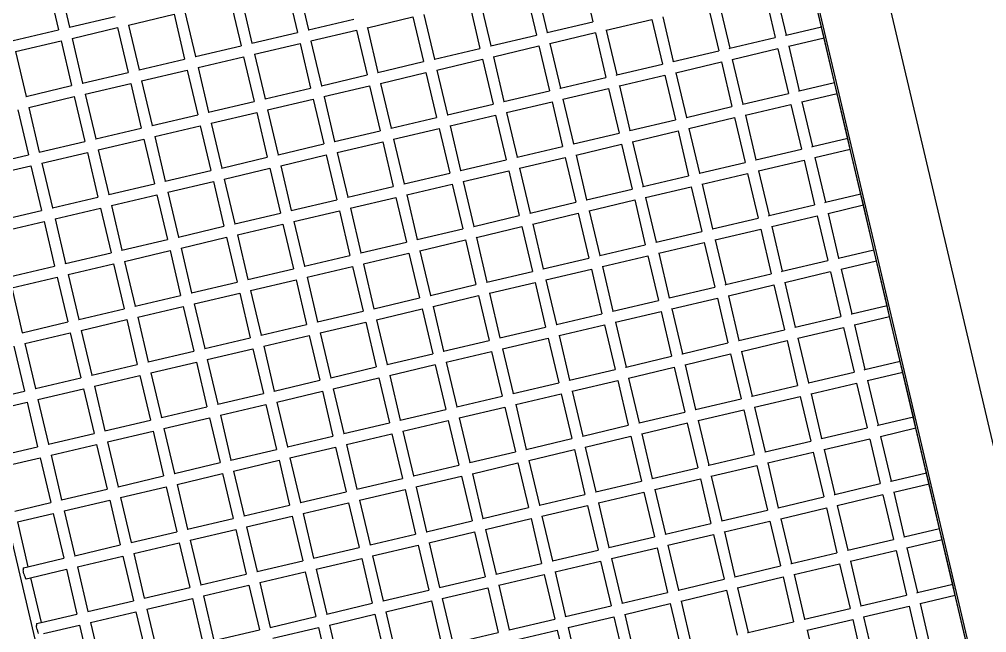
# Model space of a CAD drawing. Header units: inches. Extents: x -1841 to -80, y -100 to 1021.
# Drawn here: x -578.05 to -577.299, y 557.964 to 558.44 of the extents above; entities that cross this region are included whole.
import ezdxf

# ---------------------------------------------------------------- set-up
doc = ezdxf.new("R2010")
doc.units = ezdxf.units.IN
doc.header["$MEASUREMENT"] = 0
doc.layers.add('Edges', color=7, linetype='Continuous')

# ---------------------------------------------------------------- blocks, each defined once
blk = doc.blocks.new('infrared patio heater fr')
at = {"layer": 'Edges'}
for p, q in [((-40, 8.228), (40, 8.228)), ((-40, 6.998), (40, 6.998)), ((38, 6.971), (-38, 6.971)), ((9.513, 6.971), (8.699, 6.971)), ((9.513, 6.329), (9.513, 6.971)), ((9.713, 6.971), (9.513, 6.971)), ((9.714, 6.329), (9.713, 6.971)), ((10.526, 6.971), (9.713, 6.971)), ((10.526, 6.329), (10.526, 6.971)), ((10.726, 6.971), (10.526, 6.971)), ((10.727, 6.329), (10.726, 6.971)), ((11.54, 6.971), (10.726, 6.971)), ((11.54, 6.329), (11.54, 6.971)), ((11.739, 6.971), (11.54, 6.971)), ((11.741, 6.329), (11.739, 6.971)), ((12.553, 6.971), (11.739, 6.971)), ((12.553, 6.329), (12.553, 6.971)), ((12.753, 6.971), (12.553, 6.971)), ((12.754, 6.329), (12.753, 6.971)), ((13.566, 6.971), (12.753, 6.971)), ((13.566, 6.329), (13.566, 6.971)), ((13.766, 6.971), (13.566, 6.971)), ((13.767, 6.329), (13.766, 6.971)), ((14.58, 6.971), (13.766, 6.971)), ((14.58, 6.329), (14.58, 6.971)), ((14.779, 6.971), (14.58, 6.971)), ((14.781, 6.329), (14.779, 6.971)), ((15.593, 6.971), (14.779, 6.971)), ((15.593, 6.329), (15.593, 6.971)), ((15.793, 6.971), (15.593, 6.971)), ((15.794, 6.329), (15.793, 6.971)), ((16.606, 6.971), (15.793, 6.971)), ((16.606, 6.329), (16.606, 6.971)), ((16.806, 6.971), (16.606, 6.971)), ((16.807, 6.329), (16.806, 6.971)), ((17.62, 6.971), (16.806, 6.971)), ((17.62, 6.329), (17.62, 6.971)), ((17.819, 6.971), (17.62, 6.971)), ((17.821, 6.329), (17.819, 6.971)), ((18.633, 6.971), (17.819, 6.971)), ((18.633, 6.329), (18.633, 6.971)), ((18.833, 6.971), (18.633, 6.971)), ((18.834, 6.329), (18.833, 6.971)), ((19.646, 6.971), (18.833, 6.971)), ((19.646, 6.329), (19.646, 6.971)), ((19.846, 6.971), (19.646, 6.971)), ((19.847, 6.329), (19.846, 6.971)), ((20.66, 6.971), (19.846, 6.971)), ((8.701, 6.329), (9.513, 6.329)), ((9.513, 6.318), (9.513, 6.329)), ((9.713, 6.325), (9.714, 6.329)), ((9.714, 6.329), (10.526, 6.329)), ((10.526, 6.318), (10.526, 6.329)), ((10.726, 6.325), (10.727, 6.329)), ((10.727, 6.329), (11.54, 6.329)), ((11.54, 6.318), (11.54, 6.329)), ((11.739, 6.325), (11.741, 6.329)), ((11.741, 6.329), (12.553, 6.329)), ((12.553, 6.318), (12.553, 6.329)), ((12.753, 6.325), (12.754, 6.329)), ((12.754, 6.329), (13.566, 6.329)), ((13.566, 6.318), (13.566, 6.329)), ((13.766, 6.325), (13.767, 6.329)), ((13.767, 6.329), (14.58, 6.329)), ((14.58, 6.318), (14.58, 6.329)), ((14.779, 6.325), (14.781, 6.329)), ((14.781, 6.329), (15.593, 6.329)), ((15.593, 6.318), (15.593, 6.329)), ((15.793, 6.325), (15.794, 6.329)), ((15.794, 6.329), (16.606, 6.329)), ((16.606, 6.318), (16.606, 6.329)), ((16.806, 6.325), (16.807, 6.329)), ((16.807, 6.329), (17.62, 6.329)), ((17.62, 6.318), (17.62, 6.329)), ((17.819, 6.325), (17.821, 6.329)), ((17.821, 6.329), (18.633, 6.329)), ((18.633, 6.318), (18.633, 6.329)), ((18.833, 6.325), (18.834, 6.329)), ((18.834, 6.329), (19.646, 6.329)), ((19.646, 6.318), (19.646, 6.329)), ((19.846, 6.325), (19.847, 6.329)), ((19.847, 6.329), (20.66, 6.329)), ((8.702, 6.131), (9.513, 6.131)), ((9.513, 5.303), (9.513, 6.131)), ((9.714, 5.303), (9.713, 6.131)), ((9.715, 6.131), (10.526, 6.131)), ((10.526, 5.303), (10.526, 6.131)), ((10.727, 5.303), (10.726, 6.131)), ((10.729, 6.131), (11.54, 6.131)), ((11.54, 5.303), (11.54, 6.131)), ((11.741, 5.303), (11.739, 6.131)), ((11.742, 6.131), (12.553, 6.131)), ((12.553, 5.303), (12.553, 6.131)), ((12.754, 5.303), (12.753, 6.131)), ((12.755, 6.131), (13.566, 6.131)), ((13.566, 5.303), (13.566, 6.131)), ((13.767, 5.303), (13.766, 6.131)), ((13.769, 6.131), (14.58, 6.131)), ((14.58, 5.303), (14.58, 6.131)), ((14.781, 5.303), (14.779, 6.131)), ((14.782, 6.131), (15.593, 6.131)), ((15.593, 5.303), (15.593, 6.131)), ((15.794, 5.303), (15.793, 6.131)), ((15.795, 6.131), (16.606, 6.131)), ((16.606, 5.303), (16.606, 6.131)), ((16.807, 5.303), (16.806, 6.131)), ((16.809, 6.131), (17.62, 6.131)), ((17.62, 5.303), (17.62, 6.131)), ((17.821, 5.303), (17.819, 6.131)), ((17.822, 6.131), (18.633, 6.131)), ((18.633, 5.303), (18.633, 6.131)), ((18.834, 5.303), (18.833, 6.131)), ((18.835, 6.131), (19.646, 6.131)), ((19.646, 5.303), (19.646, 6.131)), ((19.847, 5.303), (19.846, 6.131)), ((19.849, 6.131), (20.66, 6.131)), ((8.701, 5.303), (9.513, 5.303)), ((9.513, 5.295), (9.513, 5.303)), ((9.713, 5.299), (9.714, 5.303)), ((9.714, 5.303), (10.526, 5.303)), ((10.526, 5.295), (10.526, 5.303)), ((10.726, 5.299), (10.727, 5.303)), ((10.727, 5.303), (11.54, 5.303)), ((11.54, 5.295), (11.54, 5.303)), ((11.739, 5.299), (11.741, 5.303)), ((11.741, 5.303), (12.553, 5.303)), ((12.553, 5.295), (12.553, 5.303)), ((12.753, 5.299), (12.754, 5.303)), ((12.754, 5.303), (13.566, 5.303)), ((13.566, 5.293), (13.566, 5.303)), ((13.766, 5.299), (13.767, 5.303)), ((13.767, 5.303), (14.58, 5.303)), ((14.58, 5.295), (14.58, 5.303)), ((14.779, 5.299), (14.781, 5.303)), ((14.781, 5.303), (15.593, 5.303)), ((15.593, 5.295), (15.593, 5.303)), ((15.793, 5.299), (15.794, 5.303)), ((15.794, 5.303), (16.606, 5.303)), ((16.606, 5.295), (16.606, 5.303)), ((16.806, 5.299), (16.807, 5.303)), ((16.807, 5.303), (17.62, 5.303)), ((17.62, 5.295), (17.62, 5.303)), ((17.819, 5.299), (17.821, 5.303)), ((17.821, 5.303), (18.633, 5.303)), ((18.633, 5.295), (18.633, 5.303)), ((18.833, 5.299), (18.834, 5.303)), ((18.834, 5.303), (19.646, 5.303)), ((19.646, 5.295), (19.646, 5.303)), ((19.846, 5.299), (19.847, 5.303)), ((19.847, 5.303), (20.66, 5.303)), ((8.699, 5.105), (9.513, 5.105)), ((9.513, 4.277), (9.513, 5.105)), ((9.713, 5.105), (10.526, 5.105)), ((9.714, 4.277), (9.713, 5.105)), ((10.526, 4.277), (10.526, 5.105)), ((10.726, 5.105), (11.54, 5.105)), ((10.727, 4.277), (10.726, 5.105)), ((11.54, 4.277), (11.54, 5.105)), ((11.739, 5.105), (12.553, 5.105)), ((11.741, 4.277), (11.739, 5.105)), ((12.553, 4.277), (12.553, 5.105)), ((12.753, 5.105), (13.566, 5.105)), ((12.754, 4.277), (12.753, 5.105)), ((13.566, 4.277), (13.566, 5.105)), ((13.766, 5.105), (14.58, 5.105)), ((13.767, 4.277), (13.766, 5.105)), ((14.58, 4.277), (14.58, 5.105)), ((14.779, 5.105), (15.593, 5.105)), ((14.781, 4.277), (14.779, 5.105)), ((15.593, 4.277), (15.593, 5.105)), ((15.793, 5.105), (16.606, 5.105)), ((15.794, 4.277), (15.793, 5.105)), ((16.606, 4.277), (16.606, 5.105)), ((16.806, 5.105), (17.62, 5.105)), ((16.807, 4.277), (16.806, 5.105)), ((17.62, 4.277), (17.62, 5.105)), ((17.819, 5.105), (18.633, 5.105)), ((17.821, 4.277), (17.819, 5.105)), ((18.633, 4.277), (18.633, 5.105)), ((18.833, 5.105), (19.646, 5.105)), ((18.834, 4.277), (18.833, 5.105)), ((19.646, 4.277), (19.646, 5.105)), ((19.846, 5.105), (20.66, 5.105)), ((19.847, 4.277), (19.846, 5.105)), ((8.701, 4.277), (9.513, 4.277)), ((9.513, 4.269), (9.513, 4.277)), ((9.713, 4.273), (9.714, 4.277)), ((9.714, 4.277), (10.526, 4.277)), ((10.527, 4.271), (10.526, 4.277)), ((10.726, 4.273), (10.727, 4.277)), ((10.727, 4.277), (11.54, 4.277)), ((11.54, 4.269), (11.54, 4.277)), ((11.739, 4.273), (11.741, 4.277)), ((11.741, 4.277), (12.553, 4.277)), ((12.553, 4.269), (12.553, 4.277)), ((12.753, 4.273), (12.754, 4.277)), ((12.754, 4.277), (13.566, 4.277)), ((13.566, 4.269), (13.566, 4.277)), ((13.766, 4.273), (13.767, 4.277)), ((13.767, 4.277), (14.58, 4.277)), ((14.58, 4.269), (14.58, 4.277)), ((14.779, 4.273), (14.781, 4.277)), ((14.781, 4.277), (15.593, 4.277)), ((15.593, 4.269), (15.593, 4.277)), ((15.793, 4.273), (15.794, 4.277)), ((15.794, 4.277), (16.606, 4.277)), ((16.606, 4.269), (16.606, 4.277)), ((16.806, 4.273), (16.807, 4.277)), ((16.807, 4.277), (17.62, 4.277)), ((17.62, 4.271), (17.62, 4.277)), ((17.62, 4.267), (17.62, 4.271)), ((17.819, 4.273), (17.821, 4.277)), ((17.821, 4.277), (18.633, 4.277)), ((18.633, 4.269), (18.633, 4.277)), ((18.833, 4.273), (18.834, 4.277)), ((18.834, 4.277), (19.646, 4.277)), ((19.646, 4.269), (19.646, 4.277)), ((19.846, 4.273), (19.847, 4.277)), ((19.847, 4.277), (20.66, 4.277)), ((8.699, 4.079), (9.513, 4.079)), ((8.7, 3.251), (8.699, 4.079)), ((9.513, 3.251), (9.513, 4.079)), ((9.713, 4.079), (10.526, 4.079)), ((9.714, 3.251), (9.713, 4.079)), ((10.526, 3.251), (10.526, 4.079)), ((10.726, 4.079), (11.54, 4.079)), ((10.727, 3.251), (10.726, 4.079)), ((11.54, 3.251), (11.54, 4.079)), ((11.739, 4.079), (12.553, 4.079)), ((11.74, 3.251), (11.739, 4.079)), ((12.553, 3.251), (12.553, 4.079)), ((12.753, 4.079), (13.566, 4.079)), ((12.754, 3.251), (12.753, 4.079)), ((13.566, 3.251), (13.566, 4.079)), ((13.766, 4.079), (14.58, 4.079)), ((13.767, 3.251), (13.766, 4.079)), ((14.58, 3.251), (14.58, 4.079)), ((14.779, 4.079), (15.593, 4.079)), ((14.78, 3.251), (14.779, 4.079)), ((15.593, 3.251), (15.593, 4.079)), ((15.793, 4.079), (16.606, 4.079)), ((15.794, 3.251), (15.793, 4.079)), ((16.606, 3.251), (16.606, 4.079)), ((16.806, 4.079), (17.62, 4.079)), ((16.807, 3.251), (16.806, 4.079)), ((17.62, 3.251), (17.62, 4.079)), ((17.819, 4.079), (18.633, 4.079)), ((17.82, 3.251), (17.819, 4.079)), ((18.633, 3.251), (18.633, 4.079)), ((18.833, 4.079), (19.646, 4.079)), ((18.834, 3.251), (18.833, 4.079)), ((19.646, 3.251), (19.646, 4.079)), ((8.699, 3.245), (8.7, 3.251)), ((8.7, 3.251), (9.513, 3.251)), ((9.513, 3.242), (9.513, 3.251)), ((9.713, 3.245), (9.714, 3.251)), ((9.714, 3.251), (10.526, 3.251)), ((10.527, 3.245), (10.526, 3.251)), ((10.526, 3.242), (10.527, 3.245)), ((10.726, 3.245), (10.727, 3.251)), ((10.727, 3.251), (11.54, 3.251)), ((11.54, 3.242), (11.54, 3.251)), ((11.739, 3.245), (11.74, 3.251)), ((11.74, 3.251), (12.553, 3.251)), ((12.553, 3.242), (12.553, 3.251)), ((12.753, 3.245), (12.754, 3.251)), ((12.754, 3.251), (13.566, 3.251)), ((13.566, 3.242), (13.566, 3.251)), ((13.766, 3.245), (13.767, 3.251)), ((13.767, 3.251), (14.58, 3.251)), ((14.58, 3.242), (14.58, 3.251)), ((14.779, 3.245), (14.78, 3.251)), ((14.78, 3.251), (15.593, 3.251)), ((15.593, 3.242), (15.593, 3.251)), ((15.793, 3.245), (15.794, 3.251)), ((15.794, 3.251), (16.606, 3.251)), ((16.606, 3.242), (16.606, 3.251)), ((16.806, 3.245), (16.807, 3.251)), ((16.807, 3.251), (17.62, 3.251)), ((17.62, 3.242), (17.62, 3.251)), ((17.819, 3.245), (17.82, 3.251)), ((17.82, 3.251), (18.633, 3.251)), ((18.633, 3.242), (18.633, 3.251)), ((18.833, 3.245), (18.834, 3.251)), ((18.834, 3.251), (19.646, 3.251)), ((19.646, 3.242), (19.646, 3.251)), ((7.686, 3.053), (8.5, 3.053)), ((8.5, 2.225), (8.5, 3.053)), ((8.7, 2.225), (8.698, 3.055)), ((8.7, 3.053), (9.513, 3.053)), ((9.513, 2.225), (9.513, 3.053)), ((9.714, 2.225), (9.711, 3.055)), ((9.713, 3.053), (10.526, 3.053)), ((10.526, 2.225), (10.526, 3.053)), ((10.726, 3.053), (11.54, 3.053)), ((10.727, 2.225), (10.726, 3.053)), ((11.54, 2.225), (11.54, 3.053)), ((11.739, 3.053), (12.553, 3.053)), ((11.74, 2.225), (11.739, 3.053)), ((12.553, 2.225), (12.553, 3.053)), ((12.753, 3.053), (13.566, 3.053)), ((12.754, 2.225), (12.753, 3.053)), ((13.566, 2.225), (13.566, 3.053)), ((13.766, 3.053), (14.58, 3.053)), ((13.767, 2.225), (13.766, 3.053)), ((14.58, 2.225), (14.58, 3.053)), ((14.78, 2.225), (14.778, 3.055)), ((14.78, 3.053), (15.593, 3.053)), ((15.593, 2.225), (15.593, 3.053)), ((15.794, 2.225), (15.791, 3.055)), ((15.793, 3.053), (16.606, 3.053)), ((16.606, 2.225), (16.606, 3.053)), ((16.806, 3.053), (17.62, 3.053)), ((16.807, 2.225), (16.806, 3.053)), ((17.62, 2.225), (17.62, 3.053)), ((17.819, 3.053), (18.633, 3.053)), ((17.82, 2.225), (17.819, 3.053)), ((18.633, 2.225), (18.633, 3.053)), ((18.833, 3.053), (19.646, 3.053)), ((18.834, 2.225), (18.833, 3.053)), ((7.687, 2.225), (8.5, 2.225)), ((8.5, 2.218), (8.5, 2.225)), ((8.699, 2.221), (8.7, 2.225)), ((8.7, 2.225), (9.513, 2.225)), ((9.513, 2.218), (9.513, 2.225)), ((9.713, 2.221), (9.714, 2.225)), ((9.714, 2.225), (10.526, 2.225)), ((10.526, 2.218), (10.526, 2.225)), ((10.726, 2.221), (10.727, 2.225)), ((10.727, 2.225), (11.54, 2.225)), ((11.54, 2.218), (11.54, 2.225)), ((11.739, 2.221), (11.74, 2.225)), ((11.74, 2.225), (12.553, 2.225)), ((12.553, 2.218), (12.553, 2.225)), ((12.753, 2.221), (12.754, 2.225)), ((12.754, 2.225), (13.566, 2.225)), ((13.566, 2.218), (13.566, 2.225)), ((13.766, 2.221), (13.767, 2.225)), ((13.767, 2.225), (14.58, 2.225)), ((14.58, 2.218), (14.58, 2.225)), ((14.779, 2.221), (14.78, 2.225)), ((14.78, 2.225), (15.593, 2.225)), ((15.593, 2.218), (15.593, 2.225)), ((15.793, 2.221), (15.794, 2.225)), ((15.794, 2.225), (16.606, 2.225)), ((16.606, 2.218), (16.606, 2.225)), ((16.806, 2.221), (16.807, 2.225)), ((16.807, 2.225), (17.62, 2.225)), ((17.62, 2.218), (17.62, 2.225)), ((17.819, 2.221), (17.82, 2.225)), ((17.82, 2.225), (18.633, 2.225)), ((18.633, 2.218), (18.633, 2.225)), ((18.833, 2.221), (18.834, 2.225)), ((18.834, 2.225), (19.646, 2.225)), ((7.686, 2.027), (8.5, 2.027)), ((8.5, 1.199), (8.5, 2.027)), ((8.699, 2.027), (9.513, 2.027)), ((8.7, 1.199), (8.699, 2.027)), ((9.513, 1.199), (9.513, 2.027)), ((9.713, 2.027), (10.526, 2.027)), ((9.714, 1.199), (9.713, 2.027)), ((10.526, 1.199), (10.526, 2.027)), ((10.726, 2.027), (11.54, 2.027)), ((10.727, 1.199), (10.726, 2.027)), ((11.54, 1.199), (11.54, 2.027)), ((11.739, 2.027), (12.553, 2.027)), ((11.74, 1.199), (11.739, 2.027)), ((12.553, 1.199), (12.553, 2.027)), ((12.753, 2.027), (13.566, 2.027)), ((12.754, 1.199), (12.753, 2.027)), ((13.566, 1.199), (13.566, 2.027)), ((13.766, 2.027), (14.58, 2.027)), ((13.767, 1.199), (13.766, 2.027)), ((14.58, 1.199), (14.58, 2.027)), ((14.779, 2.027), (15.593, 2.027)), ((14.78, 1.199), (14.779, 2.027)), ((15.593, 1.199), (15.593, 2.027)), ((15.793, 2.027), (16.606, 2.027)), ((15.794, 1.199), (15.793, 2.027)), ((16.606, 1.199), (16.606, 2.027)), ((16.806, 2.027), (17.62, 2.027)), ((16.807, 1.199), (16.806, 2.027)), ((17.62, 1.199), (17.62, 2.027)), ((17.819, 2.027), (18.633, 2.027)), ((17.82, 1.199), (17.819, 2.027)), ((18.633, 1.199), (18.633, 2.027)), ((18.833, 2.027), (19.646, 2.027)), ((18.834, 1.199), (18.833, 2.027)), ((7.687, 1.199), (8.5, 1.199)), ((8.5, 1.193), (8.5, 1.199)), ((8.699, 1.196), (8.7, 1.199)), ((8.7, 1.199), (9.513, 1.199)), ((9.513, 1.193), (9.513, 1.199)), ((9.713, 1.196), (9.714, 1.199)), ((9.714, 1.199), (10.526, 1.199)), ((10.526, 1.193), (10.526, 1.199)), ((10.726, 1.196), (10.727, 1.199)), ((10.727, 1.199), (11.54, 1.199)), ((11.54, 1.193), (11.54, 1.199)), ((11.739, 1.196), (11.74, 1.199)), ((11.74, 1.199), (12.553, 1.199)), ((12.553, 1.193), (12.553, 1.199)), ((12.753, 1.196), (12.754, 1.199)), ((12.754, 1.199), (13.566, 1.199)), ((13.566, 1.193), (13.566, 1.199)), ((13.766, 1.196), (13.767, 1.199)), ((13.767, 1.199), (14.58, 1.199)), ((14.58, 1.193), (14.58, 1.199)), ((14.779, 1.196), (14.78, 1.199)), ((14.78, 1.199), (15.593, 1.199)), ((15.593, 1.193), (15.593, 1.199)), ((15.793, 1.196), (15.794, 1.199)), ((15.794, 1.199), (16.606, 1.199)), ((16.606, 1.193), (16.606, 1.199)), ((16.806, 1.196), (16.807, 1.199)), ((16.807, 1.199), (17.62, 1.199)), ((17.62, 1.193), (17.62, 1.199)), ((17.819, 1.196), (17.82, 1.199)), ((17.82, 1.199), (18.633, 1.199)), ((18.633, 1.193), (18.633, 1.199)), ((18.833, 1.196), (18.834, 1.199)), ((18.834, 1.199), (19.646, 1.199)), ((7.686, 1.001), (8.5, 1.001)), ((8.5, 0.173), (8.5, 1.001)), ((8.699, 1.001), (9.513, 1.001)), ((8.7, 0.173), (8.699, 1.001)), ((9.513, 0.173), (9.513, 1.001)), ((9.713, 1.001), (10.526, 1.001)), ((9.714, 0.173), (9.713, 1.001)), ((10.526, 0.173), (10.526, 1.001)), ((10.726, 1.001), (11.54, 1.001)), ((10.727, 0.173), (10.726, 1.001)), ((11.54, 0.173), (11.54, 1.001)), ((11.739, 1.001), (12.553, 1.001)), ((11.74, 0.173), (11.739, 1.001)), ((12.553, 0.173), (12.553, 1.001)), ((12.753, 1.001), (13.566, 1.001)), ((12.754, 0.173), (12.753, 1.001)), ((13.566, 0.173), (13.566, 1.001)), ((13.766, 1.001), (14.58, 1.001)), ((13.767, 0.173), (13.766, 1.001)), ((14.58, 0.173), (14.58, 1.001)), ((14.779, 1.001), (15.593, 1.001)), ((14.78, 0.173), (14.779, 1.001)), ((15.593, 0.173), (15.593, 1.001)), ((15.793, 1.001), (16.606, 1.001)), ((15.794, 0.173), (15.793, 1.001)), ((16.606, 0.173), (16.606, 1.001)), ((16.806, 1.001), (17.62, 1.001)), ((16.807, 0.173), (16.806, 1.001)), ((17.62, 0.173), (17.62, 1.001)), ((17.819, 1.001), (18.633, 1.001)), ((17.82, 0.173), (17.819, 1.001)), ((18.633, 0.173), (18.633, 1.001)), ((18.833, 1.001), (19.646, 1.001)), ((18.834, 0.173), (18.833, 1.001)), ((7.687, 0.173), (8.5, 0.173)), ((8.5, 0.167), (8.5, 0.173)), ((8.699, 0.17), (8.7, 0.173)), ((8.7, 0.173), (9.513, 0.173)), ((9.513, 0.167), (9.513, 0.173)), ((9.713, 0.17), (9.714, 0.173)), ((9.714, 0.173), (10.526, 0.173)), ((10.526, 0.167), (10.526, 0.173)), ((10.726, 0.17), (10.727, 0.173)), ((10.727, 0.173), (11.54, 0.173)), ((11.54, 0.167), (11.54, 0.173)), ((11.739, 0.17), (11.74, 0.173)), ((11.74, 0.173), (12.553, 0.173)), ((12.553, 0.167), (12.553, 0.173)), ((12.753, 0.17), (12.754, 0.173)), ((12.754, 0.173), (13.566, 0.173)), ((13.566, 0.167), (13.566, 0.173)), ((13.766, 0.17), (13.767, 0.173)), ((13.767, 0.173), (14.58, 0.173)), ((14.58, 0.167), (14.58, 0.173)), ((14.779, 0.17), (14.78, 0.173)), ((14.78, 0.173), (15.593, 0.173)), ((15.593, 0.167), (15.593, 0.173)), ((15.793, 0.17), (15.794, 0.173)), ((15.794, 0.173), (16.606, 0.173)), ((16.606, 0.167), (16.606, 0.173)), ((16.806, 0.17), (16.807, 0.173)), ((16.807, 0.173), (17.62, 0.173)), ((17.62, 0.167), (17.62, 0.173)), ((17.819, 0.17), (17.82, 0.173)), ((17.82, 0.173), (18.633, 0.173)), ((18.633, 0.167), (18.633, 0.173)), ((18.833, 0.17), (18.834, 0.173)), ((18.834, 0.173), (19.646, 0.173)), ((7.686, -0.026), (8.5, -0.025)), ((7.688, -0.853), (7.686, -0.026)), ((8.5, -0.853), (8.5, -0.025)), ((8.699, -0.026), (9.513, -0.025)), ((8.701, -0.853), (8.699, -0.026)), ((9.513, -0.853), (9.513, -0.025)), ((9.713, -0.026), (10.526, -0.025)), ((9.714, -0.853), (9.713, -0.026)), ((10.526, -0.853), (10.526, -0.025)), ((10.726, -0.026), (11.54, -0.025)), ((10.728, -0.853), (10.726, -0.026)), ((11.54, -0.853), (11.54, -0.025)), ((11.739, -0.026), (12.553, -0.025)), ((11.741, -0.853), (11.739, -0.026)), ((12.553, -0.853), (12.553, -0.025)), ((12.753, -0.026), (13.566, -0.025)), ((12.754, -0.853), (12.753, -0.026)), ((13.566, -0.853), (13.566, -0.025)), ((13.766, -0.026), (14.58, -0.025)), ((13.768, -0.853), (13.766, -0.026)), ((14.58, -0.853), (14.58, -0.025)), ((14.779, -0.026), (15.593, -0.025)), ((14.781, -0.853), (14.779, -0.026)), ((15.593, -0.853), (15.593, -0.025)), ((15.793, -0.026), (16.606, -0.025)), ((15.794, -0.853), (15.793, -0.026)), ((16.606, -0.853), (16.606, -0.025)), ((16.806, -0.026), (17.62, -0.025)), ((16.808, -0.853), (16.806, -0.026)), ((17.62, -0.853), (17.62, -0.025)), ((17.819, -0.026), (18.633, -0.025)), ((17.821, -0.853), (17.819, -0.026)), ((18.633, -0.853), (18.633, -0.025)), ((18.833, -0.026), (19.646, -0.025)), ((18.834, -0.853), (18.833, -0.026)), ((7.686, -0.855), (7.688, -0.853)), ((7.688, -0.853), (8.5, -0.853)), ((8.5, -0.859), (8.5, -0.853)), ((8.699, -0.855), (8.701, -0.853)), ((8.701, -0.853), (9.513, -0.853)), ((9.513, -0.859), (9.513, -0.853)), ((9.713, -0.855), (9.714, -0.853)), ((9.714, -0.853), (10.526, -0.853)), ((10.526, -0.859), (10.526, -0.853)), ((10.726, -0.855), (10.728, -0.853)), ((10.728, -0.853), (11.54, -0.853)), ((11.54, -0.859), (11.54, -0.853)), ((11.739, -0.855), (11.741, -0.853)), ((11.741, -0.853), (12.553, -0.853)), ((12.553, -0.859), (12.553, -0.853)), ((12.753, -0.855), (12.754, -0.853)), ((12.754, -0.853), (13.566, -0.853)), ((13.566, -0.859), (13.566, -0.853)), ((13.766, -0.855), (13.768, -0.853)), ((13.768, -0.853), (14.58, -0.853)), ((14.58, -0.859), (14.58, -0.853)), ((14.779, -0.855), (14.781, -0.853)), ((14.781, -0.853), (15.593, -0.853)), ((15.593, -0.859), (15.593, -0.853)), ((15.793, -0.855), (15.794, -0.853)), ((15.794, -0.853), (16.606, -0.853)), ((16.606, -0.859), (16.606, -0.853)), ((16.806, -0.855), (16.808, -0.853)), ((16.808, -0.853), (17.62, -0.853)), ((17.62, -0.859), (17.62, -0.853)), ((17.819, -0.855), (17.821, -0.853)), ((17.821, -0.853), (18.633, -0.853)), ((18.633, -0.859), (18.633, -0.853)), ((7.486, -1.879), (7.486, -1.051)), ((7.686, -1.052), (8.5, -1.051)), ((7.686, -1.881), (7.686, -1.052)), ((8.5, -1.879), (8.5, -1.051)), ((8.699, -1.052), (9.513, -1.051)), ((8.699, -1.881), (8.699, -1.052)), ((9.513, -1.879), (9.513, -1.051)), ((9.713, -1.052), (10.526, -1.051)), ((9.713, -1.881), (9.713, -1.052)), ((10.526, -1.879), (10.526, -1.051)), ((10.726, -1.052), (11.54, -1.051)), ((10.726, -1.881), (10.726, -1.052)), ((11.54, -1.879), (11.54, -1.051)), ((11.739, -1.052), (12.553, -1.051)), ((11.739, -1.881), (11.739, -1.052)), ((12.553, -1.879), (12.553, -1.051)), ((12.753, -1.881), (12.75, -1.051)), ((12.753, -1.052), (13.566, -1.051)), ((13.566, -1.879), (13.566, -1.051)), ((13.766, -1.881), (13.764, -1.051)), ((13.766, -1.052), (14.58, -1.051)), ((14.58, -1.879), (14.58, -1.051)), ((14.779, -1.052), (15.593, -1.051)), ((14.779, -1.881), (14.779, -1.052)), ((15.593, -1.879), (15.593, -1.051)), ((15.793, -1.052), (16.606, -1.051)), ((15.793, -1.881), (15.793, -1.052)), ((16.606, -1.879), (16.606, -1.051)), ((16.806, -1.052), (17.62, -1.051)), ((16.806, -1.881), (16.806, -1.052)), ((17.62, -1.879), (17.62, -1.051)), ((17.819, -1.052), (18.633, -1.051)), ((17.819, -1.881), (17.819, -1.052)), ((18.633, -1.879), (18.633, -1.051)), ((6.675, -1.879), (7.486, -1.879)), ((7.486, -1.884), (7.486, -1.879)), ((7.689, -1.879), (8.5, -1.879)), ((8.5, -1.884), (8.5, -1.879)), ((8.702, -1.879), (9.513, -1.879)), ((9.513, -1.884), (9.513, -1.879)), ((9.715, -1.879), (10.526, -1.879)), ((10.526, -1.884), (10.526, -1.879)), ((10.729, -1.879), (11.54, -1.879)), ((11.54, -1.884), (11.54, -1.879)), ((11.742, -1.879), (12.553, -1.879)), ((12.553, -1.884), (12.553, -1.879)), ((12.755, -1.879), (13.566, -1.879)), ((13.566, -1.884), (13.566, -1.879)), ((13.769, -1.879), (14.58, -1.879)), ((14.58, -1.884), (14.58, -1.879)), ((14.782, -1.879), (15.593, -1.879)), ((15.593, -1.884), (15.593, -1.879)), ((15.795, -1.879), (16.606, -1.879)), ((16.606, -1.884), (16.606, -1.879)), ((16.809, -1.879), (17.62, -1.879)), ((17.62, -1.884), (17.62, -1.879)), ((17.822, -1.879), (18.633, -1.879)), ((6.673, -2.077), (7.486, -2.077)), ((7.486, -2.905), (7.486, -2.077)), ((7.686, -2.905), (7.686, -2.077)), ((7.686, -2.077), (8.5, -2.077)), ((8.5, -2.905), (8.5, -2.077)), ((8.699, -2.905), (8.699, -2.077)), ((8.699, -2.077), (9.513, -2.077)), ((9.513, -2.905), (9.513, -2.077)), ((9.713, -2.905), (9.713, -2.077)), ((9.713, -2.077), (10.526, -2.077)), ((10.526, -2.905), (10.526, -2.077)), ((10.726, -2.905), (10.726, -2.077)), ((10.726, -2.077), (11.54, -2.077)), ((11.54, -2.905), (11.54, -2.077)), ((11.739, -2.905), (11.739, -2.077)), ((11.739, -2.077), (12.553, -2.077)), ((12.553, -2.905), (12.553, -2.077)), ((12.753, -2.905), (12.753, -2.077)), ((12.753, -2.077), (13.566, -2.077)), ((13.566, -2.905), (13.566, -2.077)), ((13.766, -2.905), (13.766, -2.077)), ((13.766, -2.077), (14.58, -2.077)), ((14.58, -2.905), (14.58, -2.077)), ((14.779, -2.905), (14.779, -2.077)), ((14.779, -2.077), (15.593, -2.077)), ((15.593, -2.905), (15.593, -2.077)), ((15.793, -2.905), (15.793, -2.077)), ((15.793, -2.077), (16.606, -2.077)), ((16.606, -2.905), (16.606, -2.077)), ((16.806, -2.905), (16.806, -2.077)), ((16.806, -2.077), (17.62, -2.077)), ((17.62, -2.905), (17.62, -2.077)), ((17.819, -2.905), (17.819, -2.077)), ((17.819, -2.077), (18.633, -2.077)), ((6.673, -2.905), (7.486, -2.905)), ((7.486, -2.909), (7.486, -2.905)), ((7.686, -2.905), (8.5, -2.905)), ((8.5, -2.909), (8.5, -2.905)), ((8.699, -2.905), (9.513, -2.905)), ((9.513, -2.909), (9.513, -2.905)), ((9.713, -2.905), (10.526, -2.905)), ((10.526, -2.909), (10.526, -2.905)), ((10.726, -2.905), (11.54, -2.905)), ((11.54, -2.909), (11.54, -2.905)), ((11.739, -2.905), (12.553, -2.905)), ((12.553, -2.909), (12.553, -2.905)), ((12.753, -2.905), (13.566, -2.905)), ((13.566, -2.909), (13.566, -2.905)), ((13.766, -2.905), (14.58, -2.905)), ((14.58, -2.909), (14.58, -2.905)), ((14.779, -2.905), (15.593, -2.905)), ((15.593, -2.909), (15.593, -2.905)), ((15.793, -2.905), (16.606, -2.905)), ((16.606, -2.909), (16.606, -2.905)), ((16.806, -2.905), (17.62, -2.905)), ((17.62, -2.909), (17.62, -2.905)), ((17.819, -2.905), (18.633, -2.905)), ((6.673, -3.103), (7.486, -3.103)), ((7.486, -3.931), (7.486, -3.103)), ((7.686, -3.931), (7.686, -3.103)), ((7.686, -3.103), (8.5, -3.103)), ((8.5, -3.931), (8.5, -3.103)), ((8.699, -3.931), (8.699, -3.103)), ((8.699, -3.103), (9.513, -3.103)), ((9.513, -3.931), (9.513, -3.103)), ((9.713, -3.931), (9.713, -3.103)), ((9.713, -3.103), (10.526, -3.103)), ((10.526, -3.931), (10.526, -3.103)), ((10.726, -3.931), (10.726, -3.103)), ((10.726, -3.103), (11.54, -3.103)), ((11.54, -3.931), (11.54, -3.103)), ((11.739, -3.931), (11.739, -3.103)), ((11.739, -3.103), (12.553, -3.103)), ((12.553, -3.931), (12.553, -3.103)), ((12.753, -3.931), (12.753, -3.103)), ((12.753, -3.103), (13.566, -3.103)), ((13.566, -3.931), (13.566, -3.103)), ((13.766, -3.931), (13.766, -3.103)), ((13.766, -3.103), (14.58, -3.103)), ((14.58, -3.931), (14.58, -3.103)), ((14.779, -3.931), (14.779, -3.103)), ((14.779, -3.103), (15.593, -3.103)), ((15.593, -3.931), (15.593, -3.103)), ((15.793, -3.931), (15.793, -3.103)), ((15.793, -3.103), (16.606, -3.103)), ((16.606, -3.931), (16.606, -3.103)), ((16.806, -3.931), (16.806, -3.103)), ((16.806, -3.103), (17.62, -3.103)), ((17.62, -3.931), (17.62, -3.103)), ((17.819, -3.931), (17.819, -3.103)), ((17.819, -3.103), (18.633, -3.103)), ((6.673, -3.931), (7.486, -3.931)), ((7.486, -3.936), (7.486, -3.931)), ((7.686, -3.931), (8.5, -3.931)), ((8.5, -3.936), (8.5, -3.931)), ((8.699, -3.931), (9.513, -3.931)), ((9.513, -3.936), (9.513, -3.931)), ((9.713, -3.931), (10.526, -3.931)), ((10.526, -3.936), (10.526, -3.931)), ((10.726, -3.931), (11.54, -3.931)), ((11.54, -3.936), (11.54, -3.931)), ((11.739, -3.931), (12.553, -3.931)), ((12.553, -3.936), (12.553, -3.931)), ((12.753, -3.931), (13.566, -3.931)), ((13.566, -3.936), (13.566, -3.931)), ((13.766, -3.931), (14.58, -3.931)), ((14.58, -3.936), (14.58, -3.931)), ((14.779, -3.931), (15.593, -3.931)), ((15.593, -3.936), (15.593, -3.931)), ((15.793, -3.931), (16.606, -3.931)), ((16.606, -3.936), (16.606, -3.931)), ((16.806, -3.931), (17.62, -3.931)), ((17.62, -3.936), (17.62, -3.931)), ((17.819, -3.931), (18.633, -3.931)), ((6.673, -4.957), (6.673, -4.129)), ((6.673, -4.129), (7.486, -4.129)), ((7.486, -4.957), (7.486, -4.129)), ((7.686, -4.957), (7.686, -4.129)), ((7.686, -4.129), (8.5, -4.129)), ((8.5, -4.957), (8.5, -4.129)), ((8.699, -4.957), (8.699, -4.129)), ((8.699, -4.129), (9.513, -4.129)), ((9.513, -4.957), (9.513, -4.129)), ((9.713, -4.957), (9.713, -4.129)), ((9.713, -4.129), (10.526, -4.129)), ((10.526, -4.957), (10.526, -4.129)), ((10.726, -4.957), (10.726, -4.129)), ((10.726, -4.129), (11.54, -4.129)), ((11.54, -4.957), (11.54, -4.129)), ((11.739, -4.957), (11.739, -4.129)), ((11.739, -4.129), (12.553, -4.129)), ((12.553, -4.957), (12.553, -4.129)), ((12.753, -4.957), (12.753, -4.129)), ((12.753, -4.129), (13.566, -4.129)), ((13.566, -4.957), (13.566, -4.129)), ((13.766, -4.957), (13.766, -4.129)), ((13.766, -4.129), (14.58, -4.129)), ((14.58, -4.957), (14.58, -4.129)), ((14.779, -4.957), (14.779, -4.129)), ((14.779, -4.129), (15.593, -4.129)), ((15.593, -4.957), (15.593, -4.129)), ((15.793, -4.957), (15.793, -4.129)), ((15.793, -4.129), (16.606, -4.129)), ((16.606, -4.957), (16.606, -4.129)), ((16.806, -4.957), (16.806, -4.129)), ((16.806, -4.129), (17.62, -4.129)), ((17.62, -4.957), (17.62, -4.129)), ((17.819, -4.957), (17.819, -4.129)), ((17.819, -4.129), (18.633, -4.129)), ((6.673, -4.957), (7.486, -4.957)), ((7.486, -4.963), (7.486, -4.957)), ((7.686, -4.957), (8.5, -4.957)), ((8.5, -4.963), (8.5, -4.957)), ((8.699, -4.957), (9.513, -4.957)), ((9.513, -4.963), (9.513, -4.957)), ((9.713, -4.957), (10.526, -4.957)), ((10.526, -4.963), (10.526, -4.957)), ((10.726, -4.957), (11.54, -4.957)), ((11.54, -4.963), (11.54, -4.957)), ((11.739, -4.957), (12.553, -4.957)), ((12.553, -4.963), (12.553, -4.957)), ((12.753, -4.957), (13.566, -4.957)), ((13.566, -4.963), (13.566, -4.957)), ((13.766, -4.957), (14.58, -4.957)), ((14.58, -4.963), (14.58, -4.957)), ((14.779, -4.957), (15.593, -4.957)), ((15.593, -4.963), (15.593, -4.957)), ((15.793, -4.957), (16.606, -4.957)), ((16.606, -4.963), (16.606, -4.957)), ((16.806, -4.957), (17.62, -4.957)), ((17.62, -4.963), (17.62, -4.957)), ((6.473, -5.983), (6.473, -5.155)), ((6.673, -5.983), (6.673, -5.155)), ((6.673, -5.155), (7.486, -5.155)), ((7.486, -5.983), (7.486, -5.155)), ((7.686, -5.983), (7.686, -5.155)), ((7.686, -5.155), (8.5, -5.155)), ((8.5, -5.983), (8.5, -5.155)), ((8.699, -5.983), (8.699, -5.155)), ((8.699, -5.155), (9.513, -5.155)), ((9.513, -5.983), (9.513, -5.155)), ((9.713, -5.983), (9.713, -5.155)), ((9.713, -5.155), (10.526, -5.155)), ((10.526, -5.983), (10.526, -5.155)), ((10.726, -5.983), (10.726, -5.155)), ((10.726, -5.155), (11.54, -5.155)), ((11.54, -5.983), (11.54, -5.155)), ((11.739, -5.983), (11.739, -5.155)), ((11.739, -5.155), (12.553, -5.155)), ((12.553, -5.983), (12.553, -5.155)), ((12.753, -5.983), (12.753, -5.155)), ((12.753, -5.155), (13.566, -5.155)), ((13.566, -5.983), (13.566, -5.155)), ((13.766, -5.983), (13.766, -5.155)), ((13.766, -5.155), (14.58, -5.155)), ((14.58, -5.983), (14.58, -5.155)), ((14.779, -5.983), (14.779, -5.155)), ((14.779, -5.155), (15.593, -5.155)), ((15.593, -5.983), (15.593, -5.155)), ((15.793, -5.983), (15.793, -5.155)), ((15.793, -5.155), (16.606, -5.155)), ((16.606, -5.983), (16.606, -5.155)), ((16.806, -5.983), (16.806, -5.155)), ((16.806, -5.155), (17.62, -5.155)), ((17.62, -5.983), (17.62, -5.155)), ((5.659, -5.983), (6.473, -5.983)), ((6.473, -5.989), (6.473, -5.983)), ((6.673, -5.983), (7.486, -5.983)), ((7.486, -5.989), (7.486, -5.983)), ((7.686, -5.983), (8.5, -5.983)), ((8.5, -5.989), (8.5, -5.983)), ((8.699, -5.983), (9.513, -5.983)), ((9.513, -5.989), (9.513, -5.983)), ((9.713, -5.983), (10.526, -5.983)), ((10.526, -5.989), (10.526, -5.983)), ((10.726, -5.983), (11.54, -5.983)), ((11.54, -5.989), (11.54, -5.983)), ((11.739, -5.983), (12.553, -5.983)), ((12.553, -5.989), (12.553, -5.983)), ((12.753, -5.983), (13.566, -5.983)), ((13.566, -5.989), (13.566, -5.983)), ((13.766, -5.983), (14.58, -5.983)), ((14.58, -5.989), (14.58, -5.983)), ((14.779, -5.983), (15.593, -5.983)), ((15.593, -5.989), (15.593, -5.983)), ((15.793, -5.983), (16.606, -5.983)), ((16.606, -5.989), (16.606, -5.983)), ((16.806, -5.983), (17.62, -5.983)), ((5.659, -6.182), (6.473, -6.182)), ((6.473, -7.009), (6.473, -6.182)), ((6.673, -7.009), (6.673, -6.182)), ((6.673, -6.182), (7.486, -6.182)), ((7.486, -7.009), (7.486, -6.182)), ((7.686, -7.009), (7.686, -6.182)), ((7.686, -6.182), (8.5, -6.182)), ((8.5, -7.009), (8.5, -6.182)), ((8.699, -7.009), (8.699, -6.182)), ((8.699, -6.182), (9.513, -6.182)), ((9.513, -7.009), (9.513, -6.182)), ((9.713, -7.009), (9.713, -6.182)), ((9.713, -6.182), (10.526, -6.182)), ((10.526, -7.009), (10.526, -6.182)), ((10.726, -7.009), (10.726, -6.182)), ((10.726, -6.182), (11.54, -6.182)), ((11.54, -7.009), (11.54, -6.182)), ((11.739, -7.009), (11.739, -6.182)), ((11.739, -6.182), (12.553, -6.182)), ((12.553, -7.009), (12.553, -6.182)), ((12.753, -7.009), (12.753, -6.182)), ((12.753, -6.182), (13.566, -6.182)), ((13.566, -7.009), (13.566, -6.182)), ((13.766, -7.009), (13.766, -6.182)), ((13.766, -6.182), (14.58, -6.182)), ((14.58, -7.009), (14.58, -6.182)), ((14.779, -7.009), (14.779, -6.182)), ((14.779, -6.182), (15.593, -6.182)), ((15.593, -7.009), (15.593, -6.182)), ((15.793, -7.009), (15.793, -6.182)), ((15.793, -6.182), (16.606, -6.182)), ((16.606, -7.009), (16.606, -6.182)), ((16.806, -7.009), (16.806, -6.182)), ((16.806, -6.182), (17.62, -6.182)), ((6.673, -7.009), (7.486, -7.009)), ((7.486, -7.012), (7.486, -7.009)), ((7.686, -7.009), (8.5, -7.009)), ((8.5, -7.012), (8.5, -7.009)), ((8.699, -7.009), (9.513, -7.009)), ((9.513, -7.012), (9.513, -7.009)), ((9.713, -7.009), (10.526, -7.009)), ((10.526, -7.012), (10.526, -7.009)), ((10.726, -7.009), (11.54, -7.009)), ((11.54, -7.012), (11.54, -7.009)), ((11.739, -7.009), (12.553, -7.009)), ((12.553, -7.012), (12.553, -7.009)), ((12.753, -7.009), (13.566, -7.009)), ((13.566, -7.012), (13.566, -7.009)), ((13.766, -7.009), (14.58, -7.009)), ((14.58, -7.012), (14.58, -7.009)), ((14.779, -7.009), (15.593, -7.009)), ((15.593, -7.012), (15.593, -7.009)), ((15.793, -7.009), (16.606, -7.009)), ((16.606, -7.012), (16.606, -7.009)), ((16.806, -7.009), (17.62, -7.009)), ((7.686, -7.208), (8.5, -7.207)), ((8.5, -8.035), (8.5, -7.207)), ((8.699, -7.208), (9.513, -7.207)), ((8.699, -8.035), (8.699, -7.208)), ((9.513, -8.035), (9.513, -7.207)), ((9.713, -7.208), (10.526, -7.207)), ((9.713, -8.035), (9.713, -7.208)), ((10.526, -8.035), (10.526, -7.207)), ((10.726, -7.208), (11.54, -7.207)), ((10.726, -8.035), (10.726, -7.208)), ((11.54, -8.035), (11.54, -7.207)), ((11.739, -7.208), (12.553, -7.207)), ((11.739, -8.035), (11.739, -7.208)), ((12.553, -8.035), (12.553, -7.207)), ((12.753, -7.208), (13.566, -7.207)), ((12.753, -8.035), (12.753, -7.208)), ((13.566, -8.035), (13.566, -7.207)), ((13.766, -7.208), (14.58, -7.207)), ((13.766, -8.035), (13.766, -7.208)), ((14.58, -8.035), (14.58, -7.207)), ((14.779, -7.208), (15.593, -7.207)), ((14.779, -8.035), (14.779, -7.208)), ((15.593, -8.035), (15.593, -7.207)), ((15.793, -7.208), (16.606, -7.207)), ((15.793, -8.035), (15.793, -7.208)), ((16.606, -8.035), (16.606, -7.207)), ((16.806, -7.208), (17.62, -7.207)), ((16.806, -8.035), (16.806, -7.208)), ((10.726, -8.035), (11.54, -8.035)), ((11.54, -8.038), (11.54, -8.035)), ((11.739, -8.035), (12.553, -8.035)), ((12.553, -8.038), (12.553, -8.035)), ((12.753, -8.035), (13.566, -8.035)), ((13.566, -8.038), (13.566, -8.035)), ((13.766, -8.035), (14.58, -8.035)), ((14.58, -8.038), (14.58, -8.035)), ((14.779, -8.035), (15.593, -8.035)), ((15.593, -8.038), (15.593, -8.035)), ((15.793, -8.035), (16.606, -8.035)), ((16.606, -8.038), (16.606, -8.035)), ((16.806, -8.035), (17.62, -8.035)), ((11.739, -8.234), (12.553, -8.233)), ((12.553, -8.886), (12.553, -8.233)), ((12.753, -8.234), (13.566, -8.233)), ((12.753, -8.886), (12.753, -8.234)), ((13.566, -8.886), (13.566, -8.233)), ((13.766, -8.234), (14.58, -8.233)), ((13.766, -8.886), (13.766, -8.234)), ((14.58, -8.886), (14.58, -8.233)), ((14.779, -8.234), (15.593, -8.233)), ((14.779, -8.886), (14.779, -8.234)), ((15.593, -8.886), (15.593, -8.233)), ((15.793, -8.234), (16.606, -8.233)), ((15.793, -8.886), (15.793, -8.234)), ((16.606, -8.886), (16.606, -8.233)), ((16.806, -8.234), (17.62, -8.233)), ((16.806, -8.886), (16.806, -8.234)), ((14.779, -8.886), (15.593, -8.886)), ((14.779, -8.886), (15.593, -8.886)), ((15.593, -8.968), (15.593, -8.886)), ((15.793, -8.886), (16.606, -8.886)), ((15.793, -8.965), (15.793, -8.886)), ((15.793, -8.886), (16.606, -8.886)), ((16.606, -8.968), (16.606, -8.886)), ((-38, -9.061), (38, -9.061)), ((-38, -9.061), (38, -9.061)), ((15.593, -8.968), (15.598, -8.972)), ((15.598, -8.972), (15.61, -8.976)), ((15.61, -8.976), (15.627, -8.98)), ((15.649, -8.982), (15.627, -8.98)), ((15.674, -8.984), (15.649, -8.982)), ((15.7, -8.984), (15.674, -8.984)), ((15.7, -8.984), (15.725, -8.983)), ((15.725, -8.983), (15.749, -8.981)), ((15.749, -8.981), (15.768, -8.978)), ((15.768, -8.978), (15.783, -8.974)), ((15.783, -8.974), (15.791, -8.97)), ((15.791, -8.97), (15.793, -8.965)), ((16.606, -8.968), (16.612, -8.972)), ((16.612, -8.972), (16.623, -8.976)), ((16.623, -8.976), (16.641, -8.98)), ((16.662, -8.982), (16.641, -8.98)), ((16.687, -8.984), (16.662, -8.982)), ((16.713, -8.984), (16.687, -8.984)), ((16.713, -8.984), (16.739, -8.983)), ((16.739, -8.983), (16.762, -8.981)), ((16.762, -8.981), (16.782, -8.978))]:
    blk.add_line(p, q, dxfattribs=at)

msp = doc.modelspace()

# ---------------------------------------------------------------- block references
at = {"color": 7, "lineweight": 25, "xscale": 0.04390327370764166, "yscale": 0.04390327370764166, "zscale": 0.04390327370764166, "rotation": 283.2542352373832}
msp.add_blockref('infrared patio heater fr', (-577.82058, 558.77082), dxfattribs=at)

doc.saveas('drawing.dxf')
